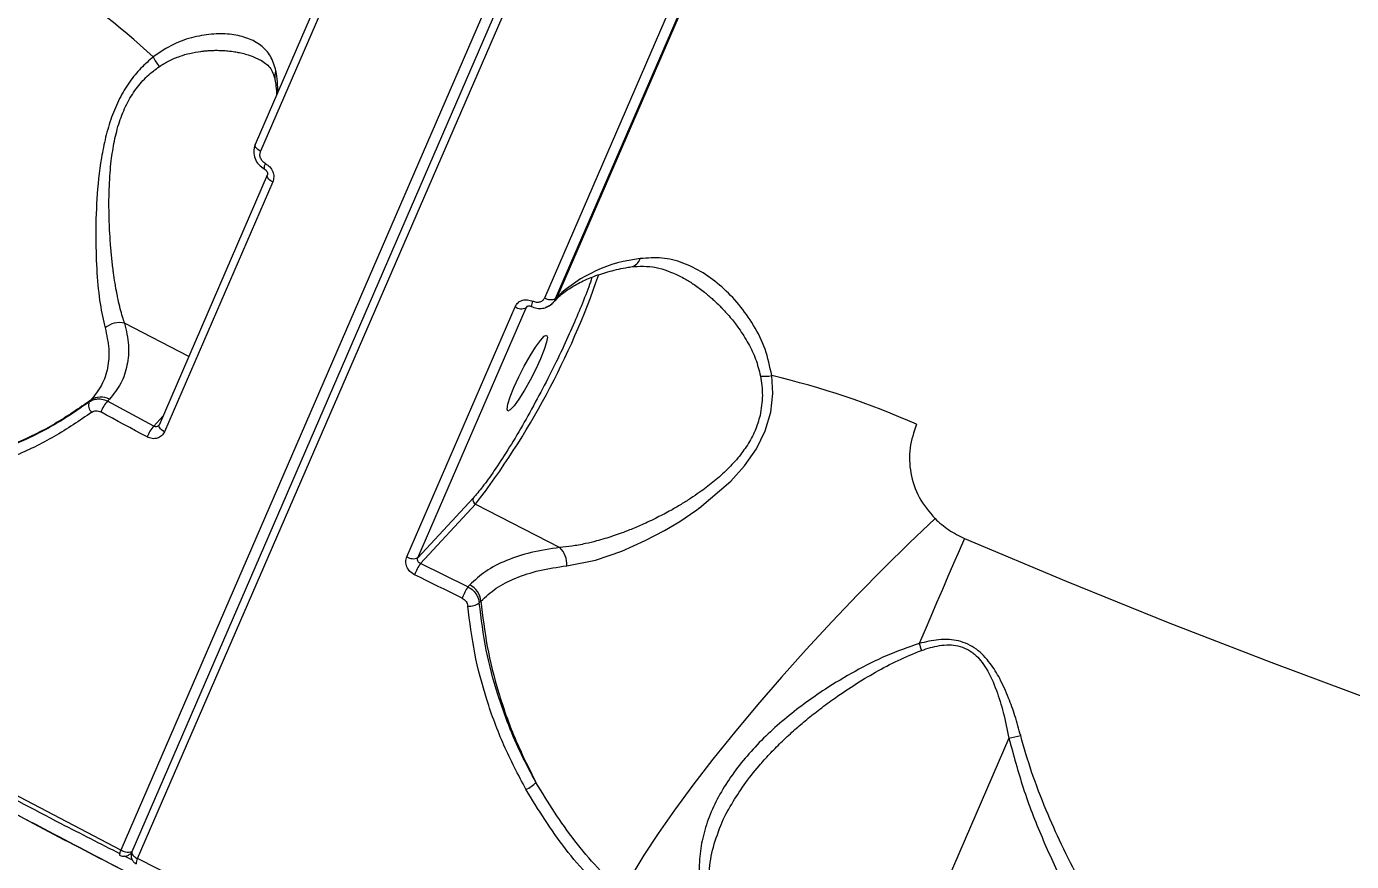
# Model space of a CAD drawing. Header units: millimetres. Extents: x -5873 to 5805, y -5301 to 4302.
# Drawn here: x -706 to -566.1, y -294 to -205.8 of the extents above; entities that cross this region are included whole.
import ezdxf

# ---------------------------------------------------------------- set-up
doc = ezdxf.new("R2010")
doc.units = ezdxf.units.MM
for name, color, linetype in [('DIKOM_ОБЪЕКТ', 7, 'Continuous'), ('DIKOM_РАЗМЕР_ЗОНА', 7, 'Continuous'), ('DIKOM_РАЗМЕР_ОБЪЕКТА', 7, 'Continuous')]:
    doc.layers.add(name, color=color, linetype=linetype)
doc.styles.add('style1', font='arial.ttf', dxfattribs={"width": 0.8})
doc.dimstyles.new('1-50', dxfattribs={"dimtxt": 300, "dimasz": 200, "dimexe": 100, "dimexo": 0, "dimgap": 100, "dimtad": 1, "dimtxsty": 'style1', "dimcen": 200, "dimclrd": 7, "dimclre": 7, "dimclrt": 7, "dimadec": 1, "dimazin": 2, "dimtfac": 1, "dimtmove": 0, "dimatfit": 2, "dimfxl": 0, "dimlwd": 25, "dimlwe": 18, "dimarcsym": 0})

# ---------------------------------------------------------------- blocks, each defined once
blk = doc.blocks.new('*D9')
at = {"layer": 'Defpoints', "color": 0, "transparency": 16777216}
for p in [(1338.11, 2802.44), (-4588.97, -1585.51), (-117.5, -1585.51)]:
    blk.add_point(p, dxfattribs=at)
at = {"layer": 'DIKOM_РАЗМЕР_ОБЪЕКТА', "color": 7, "lineweight": 18, "transparency": 16777216}
for p, q in [((1338.11, 2802.44), (-4688.97, 2802.44)), ((-117.5, -1585.51), (-4688.97, -1585.51))]:
    blk.add_line(p, q, dxfattribs=at)
at = {"layer": 'DIKOM_РАЗМЕР_ОБЪЕКТА', "color": 7, "lineweight": 25, "transparency": 16777216}
blk.add_line((-4588.97, 2602.44), (-4588.97, -1385.51), dxfattribs=at)
at = {"layer": 'DIKOM_РАЗМЕР_ОБЪЕКТА', "color": 7, "transparency": 16777216}
for points in [[(-4622.31, 2602.44), (-4555.64, 2602.44), (-4588.97, 2802.44)], [(-4622.31, -1385.51), (-4555.64, -1385.51), (-4588.97, -1585.51)]]:
    blk.add_solid(points, dxfattribs=at)
at = {"layer": 'DIKOM_РАЗМЕР_ОБЪЕКТА', "color": 7, "transparency": 16777216, "insert": (-4842.15, 460.98), "char_height": 300, "attachment_point": 5, "rotation": 90, "style": 'style1'}
blk.add_mtext('4400', dxfattribs=at)
blk = doc.blocks.new('*D10')
at = {"layer": 'Defpoints', "color": 0, "transparency": 16777216}
for p in [(4304.51, 1053.39), (-1538.59, -1332.39), (4304.51, -4224.84)]:
    blk.add_point(p, dxfattribs=at)
at = {"layer": 'DIKOM_РАЗМЕР_ОБЪЕКТА', "color": 7, "lineweight": 18, "transparency": 16777216}
for p, q in [((4304.51, 1053.39), (4304.51, -4324.84)), ((-1538.59, -1332.39), (-1538.59, -4324.84))]:
    blk.add_line(p, q, dxfattribs=at)
at = {"layer": 'DIKOM_РАЗМЕР_ОБЪЕКТА', "color": 7, "lineweight": 25, "transparency": 16777216}
blk.add_line((-1338.59, -4224.84), (4104.51, -4224.84), dxfattribs=at)
at = {"layer": 'DIKOM_РАЗМЕР_ОБЪЕКТА', "color": 7, "transparency": 16777216}
for points in [[(-1338.59, -4191.51), (-1338.59, -4258.18), (-1538.59, -4224.84)], [(4104.51, -4191.51), (4104.51, -4258.18), (4304.51, -4224.84)]]:
    blk.add_solid(points, dxfattribs=at)
at = {"layer": 'DIKOM_РАЗМЕР_ОБЪЕКТА', "color": 7, "transparency": 16777216, "insert": (1679.28, -3971.67), "char_height": 300, "attachment_point": 5, "style": 'style1'}
blk.add_mtext('5850', dxfattribs=at)
blk = doc.blocks.new('*D11')
at = {"layer": 'Defpoints', "color": 0, "transparency": 16777216}
for p in [(-510, 4302.44), (-5422.89, -3651.6), (284.83, -3651.6)]:
    blk.add_point(p, dxfattribs=at)
at = {"layer": 'DIKOM_РАЗМЕР_ЗОНА', "color": 7, "lineweight": 18, "transparency": 16777216}
for p, q in [((-510, 4302.44), (-5522.89, 4302.44)), ((284.83, -3651.6), (-5522.89, -3651.6))]:
    blk.add_line(p, q, dxfattribs=at)
at = {"layer": 'DIKOM_РАЗМЕР_ЗОНА', "color": 7, "lineweight": 25, "transparency": 16777216}
blk.add_line((-5422.89, 4102.44), (-5422.89, -3451.6), dxfattribs=at)
at = {"layer": 'DIKOM_РАЗМЕР_ЗОНА', "color": 7, "transparency": 16777216}
for points in [[(-5456.22, 4102.44), (-5389.56, 4102.44), (-5422.89, 4302.44)], [(-5456.22, -3451.6), (-5389.56, -3451.6), (-5422.89, -3651.6)]]:
    blk.add_solid(points, dxfattribs=at)
at = {"layer": 'DIKOM_РАЗМЕР_ЗОНА', "color": 7, "transparency": 16777216, "insert": (-5676.06, -474.49), "char_height": 300, "attachment_point": 5, "rotation": 90, "style": 'style1'}
blk.add_mtext('7950', dxfattribs=at)

msp = doc.modelspace()

# ---------------------------------------------------------------- linework, layer by layer
at = {"layer": 'DIKOM_ОБЪЕКТ', "color": 7, "linetype": 'Continuous', "lineweight": 15}
for p, q in [((-523.065, 106.66), (-696.034, -292.798)), ((-521.908, 106.484), (-694.877, -292.974)), ((-694.269, -293.708), (-521.3, 105.75)), ((-652.187, -149.747), (-681.849, -218.249)), ((-651.616, -150.462), (-681.278, -218.964)), ((-651.272, -234.433), (-621.61, -165.931)), ((-650.116, -234.533), (-620.454, -166.031)), ((-649.91, -234.312), (-620.249, -165.809)), ((-680.571, -221.479), (-692.006, -247.89)), ((-679.995, -222.196), (-691.431, -248.607)), ((-650.412, -234.986), (-650.205, -234.764)), ((-649.91, -234.312), (-650.116, -234.533)), ((-665.837, -261.801), (-654.401, -235.391)), ((-664.676, -261.904), (-653.24, -235.493)), ((-653.24, -235.493), (-653.079, -235.32)), ((-688.863, -240.629), (-695.639, -237.136)), ((-699.211, -245.262), (-699.382, -245.447)), ((-697.434, -245.368), (-697.248, -245.167)), ((-692.571, -248), (-697.434, -245.368)), ((-692.571, -248), (-691.602, -246.956)), ((-692.019, -247.929), (-692.053, -247.956)), ((-658.833, -255.606), (-664.676, -261.904)), ((-658.571, -256.246), (-664.397, -262.525)), ((-658.571, -256.246), (-649.677, -260.831)), ((-659.377, -264.988), (-664.397, -262.525)), ((-659.19, -264.787), (-659.377, -264.988)), ((-658.183, -266.687), (-658.011, -266.502)), ((-602.235, -280.988), (-610.853, -300.889)), ((-696.176, -293.353), (-696.179, -293.352)), ((-694.818, -293.878), (-695.662, -293.446)), ((-694.822, -293.872), (-695.646, -293.444)), ((-694.987, -293.144), (-694.897, -293.047))]:
    msp.add_line(p, q, dxfattribs=at)
at = {"layer": 'DIKOM_ОБЪЕКТ', "color": 7, "linetype": 'Continuous', "lineweight": 15, "flags": 128}
for points in [[(-696.034, -292.798), (-706.7, -287.197), (-717.246, -281.483), (-727.663, -275.659), (-737.942, -269.731), (-748.075, -263.705), (-758.054, -257.584), (-767.869, -251.375), (-777.512, -245.082), (-786.977, -238.711), (-796.253, -232.267), (-805.334, -225.756), (-814.212, -219.183), (-822.879, -212.553), (-831.329, -205.872), (-839.554, -199.146), (-847.547, -192.381), (-855.301, -185.582), (-862.81, -178.754), (-870.068, -171.905), (-877.068, -165.038), (-883.805, -158.161)], [(-681.278, -218.964), (-681.437, -218.869), (-681.577, -218.767), (-681.693, -218.66), (-681.782, -218.552), (-681.84, -218.448), (-681.864, -218.351), (-681.855, -218.265), (-681.849, -218.249)], [(-679.995, -222.196), (-680.155, -222.102), (-680.296, -221.999), (-680.413, -221.891), (-680.503, -221.783), (-680.561, -221.679), (-680.586, -221.581), (-680.577, -221.495), (-680.571, -221.479)], [(-649.91, -234.312), (-650.084, -234.616), (-650.205, -234.764)], [(-651.712, -240.89), (-652.222, -241.997), (-652.805, -243.138), (-653.412, -244.218), (-653.995, -245.152), (-654.507, -245.862), (-654.906, -246.292), (-655.16, -246.407), (-655.249, -246.198), (-655.164, -245.681), (-654.913, -244.898), (-654.517, -243.913), (-654.007, -242.805), (-653.425, -241.665), (-652.818, -240.584), (-652.235, -239.651), (-651.723, -238.94), (-651.324, -238.51), (-651.069, -238.395), (-650.981, -238.604), (-651.066, -239.122), (-651.316, -239.905), (-651.712, -240.89)], [(-648.947, -262.764), (-645.92, -262.152), (-643.124, -261.201), (-640.648, -260.101), (-638.603, -259.021), (-637.013, -258.067), (-635.878, -257.32), (-635.196, -256.84), (-635.024, -256.715), (-634.98, -256.683), (-634.968, -256.674), (-634.965, -256.672), (-634.964, -256.671), (-634.963, -256.671), (-634.963, -256.671), (-634.963, -256.671), (-634.963, -256.671), (-634.963, -256.671), (-634.963, -256.671), (-631.63, -253.832), (-630.155, -252.186), (-628.911, -250.401), (-627.974, -248.496), (-627.4, -246.53), (-627.189, -244.563), (-627.297, -242.666)], [(-693.274, -249.144), (-693.884, -248.815), (-694.495, -248.487), (-695.105, -248.157), (-695.714, -247.828), (-696.324, -247.498), (-696.932, -247.167), (-697.541, -246.836), (-698.148, -246.505)], [(-691.431, -248.607), (-691.59, -248.512), (-691.732, -248.409), (-691.849, -248.302), (-691.939, -248.194), (-691.997, -248.089), (-692.022, -247.992), (-692.013, -247.905), (-692.006, -247.89)], [(-610.049, -257.782), (-612.737, -260.332), (-615.468, -263.016), (-618.213, -265.806), (-620.947, -268.675), (-623.641, -271.595), (-626.27, -274.537), (-628.808, -277.472), (-631.229, -280.371), (-633.51, -283.206), (-635.628, -285.948), (-637.561, -288.57), (-639.292, -291.047), (-640.803, -293.353), (-642.079, -295.467), (-643.107, -297.368)], [(-606.933, -259.867), (-607.505, -261.189), (-608.087, -262.534), (-608.677, -263.9), (-609.274, -265.285), (-609.878, -266.688), (-610.489, -268.105), (-611.103, -269.534), (-611.722, -270.974)], [(-606.933, -259.867), (-596.194, -264.38), (-585.407, -268.745), (-574.58, -272.957), (-563.726, -277.014)], [(-660, -266.172), (-660.63, -265.865), (-661.26, -265.557), (-661.89, -265.249), (-662.519, -264.941), (-663.148, -264.632), (-663.776, -264.323), (-664.404, -264.013), (-665.033, -263.703)], [(-560.161, -350.156), (-571.545, -346.283), (-582.923, -342.247), (-594.285, -338.051), (-605.622, -333.699), (-616.924, -329.193), (-628.182, -324.538), (-639.385, -319.739), (-650.526, -314.798), (-661.594, -309.72), (-672.58, -304.51), (-683.474, -299.171), (-694.269, -293.708)]]:
    msp.add_lwpolyline(points, dxfattribs=at)
at = {"layer": 'DIKOM_ОБЪЕКТ', "color": 7, "linetype": 'Continuous', "lineweight": 15}
for centre, radius, start, end in [((-738.238, -257.725), 66.756, 46.88713, 59.60348), ((-689.876, -207.895), 2.95, 201.84306, 225.17548), ((-678.245, -211.09), 1.548, 156.13772, 189.88297), ((-689.626, -212.45), 10.161, 358.27672, 11.27021), ((-680.175, -220.685), 0.729, 144.13183, 190.79686), ((-639.575, -245.324), 15.103, 96.07409, 133.18244), ((-642.458, -229.833), 1.369, 282.58867, 339.79196), ((-726.132, -204.41), 85.155, 322.50251, 341.09596), ((-651.61, -235.388), 1.078, 147.9929, 178.55786), ((-650.607, -233.471), 1.17, 235.34635, 294.7832), ((-653.731, -234.425), 1.175, 235.22023, 294.69894), ((-696.197, -239.365), 2.297, 75.95424, 130.93782), ((-628.019, -239.3), 3.443, 262.32286, 282.10779), ((-647.155, -327.02), 86.66, 66.07455, 76.75273), ((-698.436, -245.793), 1.007, 159.90294, 227.49643), ((-698.153, -246.793), 1.861, 60.89458, 124.64125), ((-694.582, -247.951), 3.849, 137.83451, 157.92972), ((-689.464, -250.696), 4.113, 139.05575, 157.83476), ((-658.351, -255.783), 0.513, 159.927, 244.55625), ((-651.41, -262.59), 2.469, 355.9615, 45.43361), ((-665.167, -260.836), 1.175, 235.20751, 294.69792), ((-658.84, -266.281), 6.708, 145.94993, 157.40285), ((-652.983, -269.109), 7.607, 147.19843, 157.29036), ((-660.171, -266.724), 2.172, 5.88947, 63.14353), ((-659.236, -265.197), 1.825, 265.04431, 305.25882), ((-592.01, -264.761), 20.668, 197.49314, 199.63015), ((-611.774, -235.529), 46.449, 281.8503, 283.41089), ((-654.398, -283.565), 3.039, 291.97701, 316.52416), ((-695.298, -293.288), 0.884, 146.36257, 184.15348), ((-695.013, -290.83), 2.217, 242.57965, 255.98139), ((-695.253, -292.205), 0.831, 249.08488, 298.15365), ((-694.399, -293.036), 0.482, 172.58193, 235.89269), ((-693.453, -292.081), 1.82, 228.07477, 243.37946), ((-693.52, -294.204), 0.898, 146.46463, 183.57469)]:
    msp.add_arc(centre, radius, start, end, dxfattribs=at)
for points, knots in [([(-679.661, -210.464), (-679.822, -209.92), (-680.142, -208.837), (-681.199, -207.729), (-682.588, -206.967), (-684.281, -206.57), (-686.207, -206.515), (-688.294, -206.841), (-690.497, -207.539), (-691.908, -208.508), (-692.614, -208.993)], [0, 0, 0, 0, 0.1259335, 0.2508902, 0.3755862, 0.5008441, 0.6251022, 0.7501468, 0.8750282, 1, 1, 1, 1]), ([(-691.955, -209.987), (-691.622, -209.78), (-690.913, -209.338), (-689.829, -208.908), (-688.697, -208.585), (-687.844, -208.431), (-687.209, -208.356), (-686.817, -208.322), (-686.393, -208.299), (-685.935, -208.289), (-685.584, -208.295), (-685.176, -208.312), (-684.687, -208.347), (-684.077, -208.425), (-683.244, -208.581), (-682.318, -208.829), (-681.649, -209.148), (-681.343, -209.294)], [0, 0, 0, 0, 0.0890366, 0.1894963, 0.2776163, 0.3788084, 0.4098516, 0.4443234, 0.4822128, 0.5235287, 0.5682715, 0.579008, 0.6372727, 0.7066679, 0.7567272, 0.8889231, 1, 1, 1, 1]), ([(-692.614, -208.993), (-693.055, -209.37), (-693.936, -210.123), (-695.154, -211.606), (-696.208, -213.352), (-697.049, -215.337), (-697.673, -217.464), (-698.256, -220.377), (-698.625, -224.036), (-698.727, -228.17), (-698.589, -231.904), (-698.269, -235.178), (-697.891, -236.813), (-697.702, -237.629)], [0, 0, 0, 0, 0.0636277, 0.127183, 0.1905696, 0.253579, 0.3167295, 0.3794366, 0.5039761, 0.6283908, 0.7519466, 0.8760921, 1, 1, 1, 1]), ([(-681.338, -209.288), (-680.954, -209.537), (-680.142, -210.064), (-679.9, -210.901), (-679.773, -211.342)], [0, 0, 0, 0, 0.4734576, 1, 1, 1, 1]), ([(-695.639, -237.136), (-695.717, -236.907), (-695.879, -236.429), (-696.109, -235.593), (-696.279, -234.87), (-696.395, -234.315), (-696.463, -233.97), (-696.536, -233.581), (-696.647, -232.943), (-696.744, -232.311), (-696.817, -231.78), (-696.897, -231.173), (-697.009, -230.204), (-697.138, -228.754), (-697.235, -227.232), (-697.29, -225.681), (-697.3, -224.125), (-697.264, -222.663), (-697.183, -221.281), (-697.031, -219.694), (-696.749, -217.872), (-696.228, -215.839), (-695.465, -213.95), (-694.456, -212.317), (-693.264, -210.971), (-692.392, -210.316), (-691.955, -209.987)], [0, 0, 0, 0, 0.0380213, 0.0795776, 0.1246701, 0.1379242, 0.1527154, 0.1690449, 0.1869097, 0.2310984, 0.2435661, 0.2473927, 0.299586, 0.3495889, 0.3984108, 0.451708, 0.4991358, 0.544119, 0.5857502, 0.6240959, 0.6866508, 0.749325, 0.8119026, 0.874418, 0.9370831, 1, 1, 1, 1]), ([(-679.791, -211.362), (-679.74, -211.603), (-679.611, -212.214), (-679.611, -212.754), (-679.611, -213.081)], [0, 0, 0, 0, 0.3940711, 1, 1, 1, 1]), ([(-681.861, -218.288), (-681.928, -218.519), (-682.062, -218.98), (-681.902, -219.728), (-681.51, -220.399), (-681.097, -220.681), (-680.891, -220.821)], [0, 0, 0, 0, 0.2527545, 0.5034557, 0.7522592, 1, 1, 1, 1]), ([(-680.765, -220.258), (-680.874, -220.183), (-681.091, -220.036), (-681.297, -219.691), (-681.38, -219.31), (-681.312, -219.079), (-681.278, -218.964)], [0, 0, 0, 0, 0.2508216, 0.5001804, 0.7499845, 1, 1, 1, 1]), ([(-696.085, -293.228), (-698.173, -292.165), (-706.279, -288.034), (-720.055, -280.507), (-737.024, -270.868), (-753.237, -261.15), (-768.753, -251.396), (-783.874, -241.402), (-798.624, -231.194), (-808.051, -224.236), (-812.772, -220.751)], [0, 0, 0, 0, 0.0491311, 0.1908386, 0.3320124, 0.4649364, 0.5979662, 0.7313798, 0.8654682, 1, 1, 1, 1]), ([(-680.891, -220.821), (-680.825, -220.865), (-680.696, -220.952), (-680.577, -221.145), (-680.53, -221.347), (-680.565, -221.462), (-680.583, -221.518)], [0, 0, 0, 0, 0.2599341, 0.5122979, 0.7587345, 1, 1, 1, 1]), ([(-680.765, -220.258), (-680.602, -220.368), (-680.276, -220.589), (-679.969, -221.106), (-679.843, -221.677), (-679.944, -222.023), (-679.995, -222.196)], [0, 0, 0, 0, 0.2505776, 0.500256, 0.750035, 1, 1, 1, 1]), ([(-427.551, -384.438), (-433.316, -383.525), (-444.943, -381.684), (-462.884, -378.247), (-479.202, -374.731), (-493.762, -371.277), (-503.276, -368.861), (-509.749, -367.147), (-513.113, -366.242), (-516.491, -365.319), (-519.881, -364.377), (-523.284, -363.415), (-529.684, -361.58), (-539.299, -358.724), (-552.34, -354.638), (-566.006, -350.121), (-579.675, -345.361), (-593.282, -340.383), (-606.203, -335.436), (-615.161, -331.856), (-620.034, -329.866), (-621.254, -329.366), (-622.476, -328.863), (-623.701, -328.357), (-624.929, -327.848), (-626.16, -327.335), (-627.393, -326.819), (-629.245, -326.042), (-632.035, -324.863), (-636.083, -323.133), (-641.107, -320.955), (-647.105, -318.31), (-654.071, -315.177), (-661.979, -311.539), (-670.81, -307.373), (-679.56, -303.128), (-688.08, -298.887), (-696.228, -294.734), (-702.661, -291.374), (-707.263, -288.929), (-709.911, -287.512), (-712.594, -286.064), (-715.313, -284.585), (-718.067, -283.076), (-720.854, -281.535), (-723.675, -279.962), (-730.627, -276.053), (-741.389, -269.838), (-755.528, -261.303), (-768.798, -252.943), (-781.219, -244.794), (-792.803, -236.881), (-803.604, -229.238), (-810.405, -224.196), (-813.722, -221.737)], [0, 0, 0, 0, 0.0448231, 0.0904086, 0.1367551, 0.1677633, 0.1991031, 0.2073666, 0.2156529, 0.2239614, 0.232293, 0.2406473, 0.2490247, 0.279393, 0.3112488, 0.3445917, 0.379422, 0.4113037, 0.4443367, 0.4743594, 0.4773561, 0.4803617, 0.4833758, 0.4863983, 0.4894299, 0.4924694, 0.4955182, 0.4985749, 0.5062016, 0.5162332, 0.5286696, 0.543639, 0.5610516, 0.5809084, 0.6032083, 0.6279514, 0.6476492, 0.6686614, 0.6909874, 0.6978164, 0.7047596, 0.7118169, 0.7189881, 0.7262733, 0.7336728, 0.7411862, 0.7488138, 0.7894229, 0.828457, 0.8659163, 0.9018001, 0.9361085, 0.9688419, 1, 1, 1, 1]), ([(-813.722, -221.737), (-808.699, -225.441), (-798.673, -232.835), (-782.949, -243.666), (-766.809, -254.254), (-750.226, -264.573), (-733.213, -274.629), (-716.101, -284.232), (-698.92, -293.396), (-681.756, -302.101), (-664.36, -310.482), (-646.819, -318.499), (-628.8, -326.302), (-610.292, -333.868), (-591.287, -341.167), (-572.147, -348.05), (-552.941, -354.485), (-533.777, -360.434), (-515.117, -365.768), (-496.986, -370.514), (-479.371, -374.707), (-461.91, -378.444), (-444.605, -381.719), (-427.158, -384.577), (-409.683, -386.963), (-392.294, -388.832), (-375.375, -390.138), (-358.921, -390.887), (-342.933, -391.076), (-327.711, -390.71), (-313.27, -389.821), (-299.651, -388.445), (-286.636, -386.577), (-274.253, -384.226), (-262.259, -381.338), (-250.7, -377.876), (-239.599, -373.819), (-229.338, -369.162), (-222.711, -365.826), (-219.751, -363.911), (-219.7, -363.877)], [0, 0, 0, 0, 0.0278508, 0.0555954, 0.0831998, 0.110731, 0.1382535, 0.1658332, 0.1919486, 0.2182102, 0.2443801, 0.27042, 0.2963855, 0.3239045, 0.3514671, 0.3791388, 0.4069781, 0.4347454, 0.462364, 0.4883285, 0.5142751, 0.5402581, 0.566333, 0.5925559, 0.6203627, 0.6480063, 0.6755546, 0.7030728, 0.7306263, 0.7582804, 0.7845079, 0.8107267, 0.8367986, 0.8627802, 0.8887265, 0.9162673, 0.9438951, 0.9716774, 0.9995061, 1, 1, 1, 1]), ([(-627.297, -242.666), (-627.49, -241.715), (-627.876, -239.813), (-629.172, -237.314), (-630.732, -235.107), (-632.54, -233.24), (-634.528, -231.742), (-636.653, -230.697), (-638.881, -230.117), (-640.409, -230.243), (-641.173, -230.306)], [0, 0, 0, 0, 0.1255225, 0.2508055, 0.3751261, 0.5003508, 0.6252686, 0.7505268, 0.875165, 1, 1, 1, 1]), ([(-650.176, -234.773), (-650.081, -234.659), (-649.723, -234.233), (-648.862, -233.575), (-647.597, -232.813), (-646.108, -232.158), (-644.393, -231.627), (-643.067, -231.301), (-642.263, -231.193), (-642.16, -231.179)], [0, 0, 0, 0, 0.0679492, 0.2545189, 0.4362113, 0.6157661, 0.7947072, 0.9736649, 1, 1, 1, 1]), ([(-646.293, -232.277), (-646.32, -232.364), (-646.52, -233.042), (-647.124, -234.637), (-647.8, -236.246), (-648.129, -237.027)], [0, 0, 0, 0, 0.0712226, 0.5491182, 1, 1, 1, 1]), ([(-642.173, -231.172), (-641.287, -231.113), (-639.583, -231), (-637.879, -231.753), (-637.061, -232.114)], [0, 0, 0, 0, 0.5195161, 1, 1, 1, 1]), ([(-637.066, -232.127), (-636.867, -232.227), (-636.331, -232.496), (-635.439, -233.069), (-634.66, -233.638), (-634.1, -234.094), (-633.771, -234.374), (-633.314, -234.782), (-632.912, -235.17), (-632.615, -235.473), (-632.379, -235.719), (-632.036, -236.092), (-631.575, -236.63), (-631.152, -237.164), (-630.522, -238.018), (-629.758, -239.232), (-628.933, -240.912), (-628.632, -242.107), (-628.479, -242.712)], [0, 0, 0, 0, 0.0521924, 0.1405664, 0.2415286, 0.2689864, 0.3007039, 0.3366782, 0.4031094, 0.4220048, 0.4278709, 0.4765412, 0.5303346, 0.5781251, 0.6199067, 0.7522991, 0.8747155, 1, 1, 1, 1]), ([(-654.401, -235.391), (-654.311, -235.238), (-654.129, -234.933), (-653.641, -234.678), (-653.075, -234.612), (-652.708, -234.749), (-652.524, -234.817)], [0, 0, 0, 0, 0.250562, 0.5001971, 0.7499785, 1, 1, 1, 1]), ([(-652.688, -235.361), (-652.5, -235.434), (-652.121, -235.581), (-651.503, -235.578), (-650.914, -235.41), (-650.608, -235.157), (-650.454, -235.031)], [0, 0, 0, 0, 0.2454888, 0.4944484, 0.7467337, 1, 1, 1, 1]), ([(-651.272, -234.433), (-651.333, -234.535), (-651.455, -234.738), (-651.779, -234.909), (-652.157, -234.953), (-652.402, -234.862), (-652.524, -234.817)], [0, 0, 0, 0, 0.2507614, 0.5001314, 0.7498872, 1, 1, 1, 1]), ([(-650.116, -234.533), (-650.23, -234.732), (-650.405, -235.037), (-650.797, -235.294), (-651.016, -235.425), (-651.143, -235.439), (-651.144, -235.439)], [0, 0, 0, 0, 0.4820793, 0.7363063, 0.998517, 1, 1, 1, 1]), ([(-653.155, -235.368), (-653.129, -235.349), (-653.077, -235.309), (-652.966, -235.288), (-652.834, -235.298), (-652.738, -235.34), (-652.688, -235.361)], [0, 0, 0, 0, 0.2369743, 0.4801455, 0.7327935, 1, 1, 1, 1]), ([(-697.702, -237.629), (-697.538, -238.371), (-697.212, -239.852), (-697.375, -241.866), (-697.975, -243.71), (-698.798, -244.743), (-699.211, -245.262)], [0, 0, 0, 0, 0.2513153, 0.5018762, 0.7502592, 1, 1, 1, 1]), ([(-695.639, -237.136), (-695.471, -237.917), (-695.135, -239.477), (-695.314, -241.596), (-695.948, -243.535), (-696.814, -244.622), (-697.248, -245.167)], [0, 0, 0, 0, 0.2512126, 0.5017585, 0.7501828, 1, 1, 1, 1]), ([(-648.129, -237.027), (-648.493, -237.85), (-649.245, -239.545), (-650.588, -242.305), (-652.073, -245.168), (-653.636, -247.978), (-655.177, -250.555), (-656.598, -252.736), (-657.845, -254.472), (-658.51, -255.236), (-658.833, -255.606)], [0, 0, 0, 0, 0.1165178, 0.2400157, 0.3686419, 0.5000007, 0.6313611, 0.7599906, 0.8834816, 1, 1, 1, 1]), ([(-628.479, -242.712), (-628.378, -243.387), (-628.175, -244.741), (-628.412, -246.168), (-628.53, -246.882)], [0, 0, 0, 0, 0.4991673, 1, 1, 1, 1]), ([(-699.211, -245.262), (-700.456, -246.12), (-702.966, -247.851), (-707.142, -249.899), (-711.601, -251.561), (-714.768, -252.234), (-716.364, -252.574)], [0, 0, 0, 0, 0.2440507, 0.4920602, 0.7440428, 1, 1, 1, 1]), ([(-699.382, -245.447), (-700.255, -246.059), (-701.97, -247.261), (-704.673, -248.769), (-707.936, -250.285), (-711.802, -251.668), (-714.863, -252.276), (-716.364, -252.574)], [0, 0, 0, 0, 0.1731335, 0.3402583, 0.5013842, 0.7555296, 1, 1, 1, 1]), ([(-699.382, -245.447), (-699.28, -245.382), (-699.052, -245.235), (-698.605, -245.119), (-698.036, -245.116), (-697.644, -245.28), (-697.434, -245.368)], [0, 0, 0, 0, 0.1858181, 0.414558, 0.6859599, 1, 1, 1, 1]), ([(-699.117, -246.536), (-700.418, -247.427), (-703.02, -249.208), (-707.301, -251.257), (-711.777, -252.869), (-714.906, -253.487), (-716.471, -253.796)], [0, 0, 0, 0, 0.2506446, 0.5013251, 0.7506014, 1, 1, 1, 1]), ([(-699.117, -246.536), (-699.047, -246.494), (-698.907, -246.409), (-698.655, -246.37), (-698.395, -246.392), (-698.23, -246.468), (-698.148, -246.505)], [0, 0, 0, 0, 0.2509085, 0.5003401, 0.7500269, 1, 1, 1, 1]), ([(-628.53, -246.882), (-628.684, -247.415), (-628.993, -248.484), (-629.819, -249.996), (-630.875, -251.427), (-632.115, -252.74), (-633.493, -253.949), (-634.751, -254.896), (-635.881, -255.663), (-636.888, -256.297), (-638.064, -256.978), (-639.452, -257.711), (-640.907, -258.397), (-642.469, -259.052), (-644.074, -259.64), (-645.619, -260.107), (-647.073, -260.458), (-648.376, -260.704), (-649.259, -260.79), (-649.677, -260.831)], [0, 0, 0, 0, 0.0623331, 0.12506, 0.185253, 0.2504949, 0.3130024, 0.3752683, 0.4139337, 0.4556695, 0.5004993, 0.5583346, 0.6248627, 0.6778233, 0.7500123, 0.824325, 0.8744446, 0.9404636, 1, 1, 1, 1]), ([(-691.431, -248.607), (-691.521, -248.759), (-691.702, -249.063), (-692.182, -249.31), (-692.737, -249.364), (-693.095, -249.217), (-693.274, -249.144)], [0, 0, 0, 0, 0.250566, 0.5002129, 0.7500213, 1, 1, 1, 1]), ([(-691.969, -247.833), (-691.998, -247.883), (-692.042, -247.958), (-692.137, -248.023), (-692.239, -248.065), (-692.354, -248.073), (-692.474, -248.049), (-692.538, -248.017), (-692.571, -248)], [0, 0, 0, 0, 0.2442474, 0.3707879, 0.4999311, 0.7196113, 0.8522462, 1, 1, 1, 1]), ([(-612.011, -247.806), (-612.288, -248.631), (-612.843, -250.28), (-612.714, -252.962), (-611.879, -255.602), (-610.66, -257.055), (-610.049, -257.782)], [0, 0, 0, 0, 0.2497472, 0.4995772, 0.7493062, 1, 1, 1, 1]), ([(-610.049, -257.782), (-609.583, -258.2), (-608.649, -259.039), (-607.506, -259.591), (-606.933, -259.867)], [0, 0, 0, 0, 0.4988063, 1, 1, 1, 1]), ([(-649.677, -260.831), (-650.711, -260.988), (-652.774, -261.301), (-655.369, -262.169), (-657.59, -263.295), (-658.656, -264.289), (-659.19, -264.787)], [0, 0, 0, 0, 0.2495086, 0.4982201, 0.7487012, 1, 1, 1, 1]), ([(-665.033, -263.703), (-665.2, -263.598), (-665.535, -263.387), (-665.855, -262.881), (-665.988, -262.319), (-665.887, -261.974), (-665.837, -261.801)], [0, 0, 0, 0, 0.2505542, 0.500249, 0.7500122, 1, 1, 1, 1]), ([(-664.397, -262.525), (-664.432, -262.507), (-664.497, -262.472), (-664.594, -262.384), (-664.664, -262.28), (-664.702, -262.167), (-664.718, -262.045), (-664.692, -261.96), (-664.676, -261.904)], [0, 0, 0, 0, 0.1475405, 0.280412, 0.5003672, 0.6294198, 0.7559394, 1, 1, 1, 1]), ([(-658.011, -266.502), (-657.502, -266.029), (-656.486, -265.084), (-654.371, -264.018), (-651.898, -263.2), (-649.933, -262.91), (-648.947, -262.764)], [0, 0, 0, 0, 0.2512241, 0.5016645, 0.7500782, 1, 1, 1, 1]), ([(-659.377, -264.988), (-659.18, -265.11), (-658.812, -265.337), (-658.449, -265.821), (-658.245, -266.273), (-658.202, -266.559), (-658.183, -266.687)], [0, 0, 0, 0, 0.3140687, 0.5854858, 0.81419, 1, 1, 1, 1]), ([(-660, -266.172), (-659.92, -266.219), (-659.76, -266.311), (-659.574, -266.518), (-659.438, -266.757), (-659.409, -266.929), (-659.394, -267.015)], [0, 0, 0, 0, 0.2510307, 0.5004659, 0.7502763, 1, 1, 1, 1]), ([(-653.261, -286.383), (-654.07, -284.844), (-655.688, -281.766), (-657.456, -276.925), (-658.773, -271.995), (-659.187, -268.675), (-659.394, -267.015)], [0, 0, 0, 0, 0.2507144, 0.501323, 0.7506715, 1, 1, 1, 1]), ([(-652.193, -285.656), (-652.716, -284.682), (-653.777, -282.709), (-655.119, -279.601), (-656.42, -275.928), (-657.567, -271.607), (-657.974, -268.356), (-658.183, -266.687)], [0, 0, 0, 0, 0.1627711, 0.3298943, 0.5013807, 0.7440059, 1, 1, 1, 1]), ([(-658.011, -266.502), (-657.822, -268.1), (-657.441, -271.321), (-656.215, -276.153), (-654.533, -280.983), (-652.977, -284.09), (-652.193, -285.656)], [0, 0, 0, 0, 0.2440454, 0.4920658, 0.7440476, 1, 1, 1, 1]), ([(-611.722, -270.974), (-612.889, -271.38), (-615.217, -272.189), (-618.513, -273.882), (-622.179, -276.074), (-626.057, -278.932), (-629.832, -282.559), (-632.299, -285.915), (-633.73, -288.76), (-634.498, -290.961), (-634.929, -293.214), (-634.984, -295.485), (-634.673, -297.756), (-634.122, -299.218), (-633.846, -299.95)], [0, 0, 0, 0, 0.0840981, 0.1677798, 0.2511685, 0.375619, 0.5002029, 0.6249133, 0.687135, 0.7497607, 0.8121198, 0.8747293, 0.9373036, 1, 1, 1, 1]), ([(-601.001, -280.712), (-601.195, -280.01), (-601.568, -278.666), (-602.285, -276.645), (-603.116, -274.771), (-604.025, -273.272), (-604.885, -272.252), (-605.674, -271.554), (-606.566, -271.019), (-607.553, -270.679), (-608.597, -270.536), (-610.003, -270.563), (-611.04, -270.811), (-611.722, -270.974)], [0, 0, 0, 0, 0.1303966, 0.2497845, 0.3846454, 0.4985859, 0.5640567, 0.6238954, 0.6868245, 0.7491199, 0.8092696, 0.8746347, 1, 1, 1, 1]), ([(-611.477, -271.705), (-611.167, -271.599), (-610.547, -271.389), (-609.569, -271.176), (-608.585, -271.092), (-607.601, -271.194), (-606.837, -271.468), (-606.268, -271.805), (-605.758, -272.196), (-605.19, -272.795), (-604.338, -274.031), (-603.53, -275.882), (-602.776, -278.361), (-602.423, -280.078), (-602.235, -280.988)], [0, 0, 0, 0, 0.0628037, 0.1254823, 0.191618, 0.2509331, 0.3130935, 0.3445723, 0.3769149, 0.4357162, 0.5021028, 0.6647957, 0.8221274, 1, 1, 1, 1]), ([(-632.673, -290.223), (-632.662, -290.192), (-632.378, -289.409), (-631.563, -287.964), (-630.233, -285.876), (-628.853, -284.132), (-627.525, -282.65), (-626.313, -281.418), (-625.053, -280.246), (-623.74, -279.114), (-622.36, -278.009), (-620.654, -276.743), (-618.636, -275.376), (-616.332, -273.987), (-613.961, -272.708), (-612.306, -272.04), (-611.477, -271.705)], [0, 0, 0, 0, 0.0038722, 0.0962336, 0.1845229, 0.2771874, 0.3349699, 0.3952243, 0.4579707, 0.5130839, 0.5731836, 0.6382743, 0.7285792, 0.8191818, 0.9094521, 1, 1, 1, 1]), ([(-602.235, -280.988), (-601.764, -282.75), (-600.81, -286.312), (-598.792, -291.491), (-596.068, -297.374), (-592.489, -303.779), (-587.522, -311.305), (-581.5, -319.007), (-574.383, -326.767), (-569.216, -331.277), (-566.628, -333.536)], [0, 0, 0, 0, 0.0819742, 0.1657269, 0.2500107, 0.3755442, 0.5002625, 0.6658787, 0.8326602, 1, 1, 1, 1]), ([(-563.918, -332.302), (-564.629, -331.734), (-566.1, -330.559), (-568.272, -328.709), (-570.633, -326.604), (-572.677, -324.676), (-574.086, -323.289), (-574.703, -322.668), (-574.977, -322.394), (-575.246, -322.109), (-575.445, -321.935), (-575.529, -321.828), (-575.534, -321.824), (-575.549, -321.807), (-575.609, -321.748), (-575.836, -321.511), (-576.948, -320.364), (-578.61, -318.573), (-580.726, -316.177), (-582.559, -314.002), (-584.297, -311.84), (-586.243, -309.31), (-588.319, -306.448), (-590.628, -303.02), (-592.754, -299.596), (-594.815, -295.958), (-596.664, -292.333), (-598.382, -288.492), (-599.863, -284.661), (-600.633, -281.988), (-601.001, -280.712)], [0, 0, 0, 0, 0.0443899, 0.0917364, 0.1380771, 0.1967861, 0.2262673, 0.2323183, 0.238455, 0.2446763, 0.2509831, 0.2509951, 0.2510739, 0.2512846, 0.2520652, 0.2550693, 0.2668446, 0.3278521, 0.3705338, 0.4172089, 0.4610553, 0.4999172, 0.5655434, 0.6245749, 0.6901526, 0.7500629, 0.8151009, 0.874708, 0.9402019, 1, 1, 1, 1]), ([(-643.966, -298.343), (-645.745, -296.507), (-649.304, -292.834), (-651.942, -288.534), (-653.261, -286.383)], [0, 0, 0, 0, 0.4999977, 1, 1, 1, 1]), ([(-643.107, -297.368), (-644.847, -295.569), (-648.327, -291.973), (-650.904, -287.762), (-652.193, -285.656)], [0, 0, 0, 0, 0.5000068, 1, 1, 1, 1]), ([(-632.933, -300.402), (-633.224, -299.59), (-633.81, -297.957), (-633.967, -295.396), (-633.649, -292.79), (-632.999, -291.07), (-632.671, -290.202)], [0, 0, 0, 0, 0.246258, 0.4949131, 0.745208, 1, 1, 1, 1]), ([(-696.173, -293.339), (-696.122, -293.368), (-696.002, -293.437), (-695.735, -293.48), (-695.532, -293.439), (-695.408, -293.413)], [0, 0, 0, 0, 0.2219362, 0.5212703, 1, 1, 1, 1]), ([(-695.408, -293.413), (-695.288, -293.362), (-695.133, -293.295), (-695.018, -293.173), (-694.992, -293.145)], [0, 0, 0, 0, 0.7696693, 1, 1, 1, 1]), ([(-694.873, -292.977), (-694.897, -293.036), (-694.96, -293.19), (-694.957, -293.358), (-694.955, -293.461)], [0, 0, 0, 0, 0.3839987, 1, 1, 1, 1]), ([(-694.955, -293.461), (-694.929, -293.592), (-694.891, -293.78), (-694.732, -294.017), (-694.59, -294.169), (-694.457, -294.229), (-694.411, -294.249)], [0, 0, 0, 0, 0.3937823, 0.5646567, 0.8505186, 1, 1, 1, 1])]:
    msp.add_open_spline(points, degree=3, knots=knots, dxfattribs=at)

# ---------------------------------------------------------------- dimensions: what is measured, and where the dimension line sits
at = {"layer": 'DIKOM_РАЗМЕР_ЗОНА'}
dim = msp.add_linear_dim(base=(-5422.889, -3651.603), p1=(-510.005, 4302.437), p2=(284.83, -3651.603), angle=90, text='7950', dimstyle='1-50', dxfattribs=at)
dim.commit()
dim.dimension.update_dxf_attribs({"geometry": '*D11', "text_midpoint": (-5422.889, -474.491), "dimtype": 160})
at = {"layer": 'DIKOM_РАЗМЕР_ОБЪЕКТА'}
dim = msp.add_linear_dim(base=(-4588.973, -1585.515), p1=(1338.114, 2802.437), p2=(-117.504, -1585.515), angle=90, text='4400', dimstyle='1-50', dxfattribs=at)
dim.commit()
dim.dimension.update_dxf_attribs({"geometry": '*D9', "text_midpoint": (-4588.973, 460.978), "dimtype": 160})
dim = msp.add_linear_dim(base=(4304.512, -4224.842), p1=(-1538.592, -1332.389), p2=(4304.512, 1053.391), text='5850', dimstyle='1-50', dxfattribs=at)
dim.commit()
dim.dimension.update_dxf_attribs({"geometry": '*D10', "text_midpoint": (1679.282, -4224.842), "dimtype": 160})

doc.saveas('drawing.dxf')
